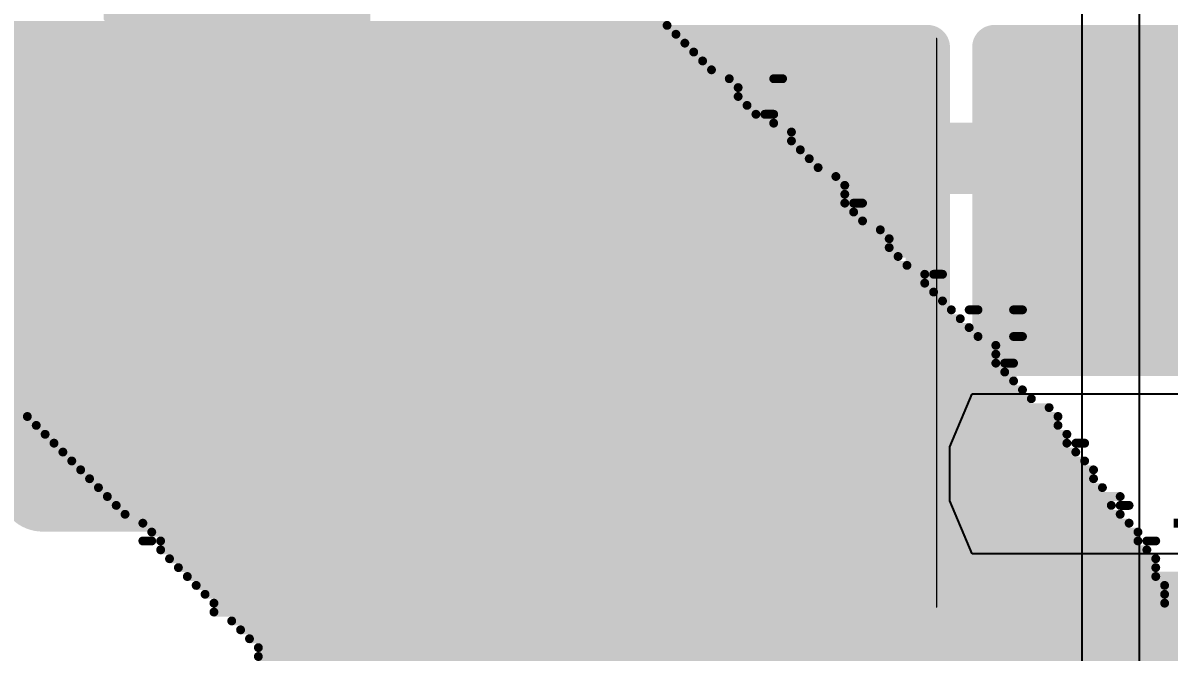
# Model space of a CAD drawing. Header units: inches. Extents: x -5 to 247, y -53 to 67.
# Drawn here: x 32.103 to 35.38, y -15.94 to -14.142 of the extents above; entities that cross this region are included whole.
import ezdxf

# ---------------------------------------------------------------- set-up
doc = ezdxf.new("R2010")
doc.units = ezdxf.units.IN
for name, color, linetype in [('Board Outline', 216, 'Continuous'), ('Bottom Layer', 5, 'Continuous'), ('Bottom Overlay', 54, 'Continuous'), ('Top Layer', 1, 'Continuous'), ('Top Overlay', 2, 'Continuous'), ('Top Paste', 8, 'Continuous'), ('Top Solder', 216, 'Continuous')]:
    doc.layers.add(name, color=color, linetype=linetype)
doc.styles.add('Arial', font='', dxfattribs={"height": 0.2})
doc.styles.get('Arial').set_extended_font_data('Arial')

# ---------------------------------------------------------------- blocks, each defined once
blk = doc.blocks.new('R___0603_22')
at = {"layer": 'Top Layer'}
for points in [[(-0.381, 0.4445), (-0.381, -0.4445), (-1.143, -0.4445), (-1.143, 0.4445)], [(1.143, 0.4445), (1.143, -0.4445), (0.381, -0.4445), (0.381, 0.4445)]]:
    blk.add_hatch(color=1, dxfattribs=at).paths.add_polyline_path(points)
at = {"layer": 'Top Paste'}
for points in [[(-0.381, 0.4445), (-0.381, -0.4445), (-1.143, -0.4445), (-1.143, 0.4445)], [(1.143, 0.4445), (1.143, -0.4445), (0.381, -0.4445), (0.381, 0.4445)]]:
    blk.add_hatch(color=8, dxfattribs=at).paths.add_polyline_path(points)
at = {"layer": 'Top Solder'}
for points in [[(-0.2794, 0.5461), (-0.2794, -0.5461), (-1.2446, -0.5461), (-1.2446, 0.5461)], [(1.2446, 0.5461), (1.2446, -0.5461), (0.2794, -0.5461), (0.2794, 0.5461)]]:
    blk.add_hatch(color=216, dxfattribs=at).paths.add_polyline_path(points)
at = {"layer": 'Top Overlay'}
for points in [[(1.2192, 0.5334, 0.127, 0.127, 0), (-1.2192, 0.5334, 0.127, 0.127, 0)], [(-1.2192, -0.5334, 0.127, 0.127, 0), (-1.2192, 0.5334, 0.127, 0.127, 0)], [(1.2192, -0.5334, 0.127, 0.127, 0), (1.2192, 0.5334, 0.127, 0.127, 0)], [(1.2192, -0.5334, 0.127, 0.127, 0), (-1.2192, -0.5334, 0.127, 0.127, 0)]]:
    blk.add_lwpolyline(points, format="xyseb", dxfattribs=at)
for points in [[(-1.25095, 0.5334, 0.0635, 0.0635, 1), (-1.18745, 0.5334, 0.0635, 0.0635, 1)], [(-1.25095, 0.5334, 0.0635, 0.0635, 1), (-1.18745, 0.5334, 0.0635, 0.0635, 1)], [(1.18745, 0.5334, 0.0635, 0.0635, 1), (1.25095, 0.5334, 0.0635, 0.0635, 1)], [(1.18745, 0.5334, 0.0635, 0.0635, 1), (1.25095, 0.5334, 0.0635, 0.0635, 1)], [(-1.25095, -0.5334, 0.0635, 0.0635, 1), (-1.18745, -0.5334, 0.0635, 0.0635, 1)], [(-1.25095, -0.5334, 0.0635, 0.0635, 1), (-1.18745, -0.5334, 0.0635, 0.0635, 1)], [(1.18745, -0.5334, 0.0635, 0.0635, 1), (1.25095, -0.5334, 0.0635, 0.0635, 1)], [(1.18745, -0.5334, 0.0635, 0.0635, 1), (1.25095, -0.5334, 0.0635, 0.0635, 1)]]:
    blk.add_lwpolyline(points, format="xyseb", close=True, dxfattribs=at)
blk = doc.blocks.new('R___0402_27')
at = {"layer": 'Top Layer'}
for points in [[(-0.6985, -0.3175), (-0.6985, 0.3175), (-0.2413, 0.3175), (-0.2413, -0.3175)], [(0.2413, -0.3175), (0.2413, 0.3175), (0.6985, 0.3175), (0.6985, -0.3175)]]:
    blk.add_hatch(color=1, dxfattribs=at).paths.add_polyline_path(points)
at = {"layer": 'Top Paste'}
for points in [[(-0.6985, -0.3175), (-0.6985, 0.3175), (-0.2413, 0.3175), (-0.2413, -0.3175)], [(0.2413, -0.3175), (0.2413, 0.3175), (0.6985, 0.3175), (0.6985, -0.3175)]]:
    blk.add_hatch(color=8, dxfattribs=at).paths.add_polyline_path(points)
at = {"layer": 'Top Solder'}
for points in [[(-0.7535, -0.3725), (-0.7535, 0.3725), (-0.1863, 0.3725), (-0.1863, -0.3725)], [(0.1863, -0.3725), (0.1863, 0.3725), (0.7535, 0.3725), (0.7535, -0.3725)]]:
    blk.add_hatch(color=216, dxfattribs=at).paths.add_polyline_path(points)
at = {"layer": 'Top Overlay'}
for points in [[(-0.7874, 0.4064, 0.127, 0.127, 0), (-0.7874, -0.4064, 0.127, 0.127, 0)], [(-0.7874, 0.4064, 0.127, 0.127, 0), (0.7874, 0.4064, 0.127, 0.127, 0)], [(0.7874, 0.4064, 0.127, 0.127, 0), (0.7874, -0.4064, 0.127, 0.127, 0)], [(-0.7874, -0.4064, 0.127, 0.127, 0), (0.7874, -0.4064, 0.127, 0.127, 0)], [(-0.8128, -0.4318, 0.00323, 0.00323, 0), (0.8128, -0.4318, 0.00323, 0.00323, 0)]]:
    blk.add_lwpolyline(points, format="xyseb", dxfattribs=at)
for points in [[(-0.8191, 0.4064, 0.0635, 0.0635, 1), (-0.7556, 0.4064, 0.0635, 0.0635, 1)], [(-0.8191, 0.4064, 0.0635, 0.0635, 1), (-0.7556, 0.4064, 0.0635, 0.0635, 1)], [(0.7556, 0.4064, 0.0635, 0.0635, 1), (0.8191, 0.4064, 0.0635, 0.0635, 1)], [(0.7556, 0.4064, 0.0635, 0.0635, 1), (0.8191, 0.4064, 0.0635, 0.0635, 1)], [(-0.8191, -0.4064, 0.0635, 0.0635, 1), (-0.7556, -0.4064, 0.0635, 0.0635, 1)], [(-0.8191, -0.4064, 0.0635, 0.0635, 1), (-0.7556, -0.4064, 0.0635, 0.0635, 1)], [(0.7556, -0.4064, 0.0635, 0.0635, 1), (0.8191, -0.4064, 0.0635, 0.0635, 1)], [(0.7556, -0.4064, 0.0635, 0.0635, 1), (0.8191, -0.4064, 0.0635, 0.0635, 1)], [(-0.8136, -0.4318, 0.00161, 0.00161, 1), (-0.812, -0.4318, 0.00161, 0.00161, 1)], [(0.812, -0.4318, 0.00161, 0.00161, 1), (0.8136, -0.4318, 0.00161, 0.00161, 1)]]:
    blk.add_lwpolyline(points, format="xyseb", close=True, dxfattribs=at)

msp = doc.modelspace()

# ---------------------------------------------------------------- linework, layer by layer
at = {"layer": 'Board Outline'}
msp.add_lwpolyline([(49.772, 6.3476, 0.254, 0.254, -0.6504), (32.1175, -53.0547, 0.254, 0.254, 0)], format="xyseb", dxfattribs=at)
at = {"layer": 'Bottom Layer'}
for p, q in [((35.2948, -18.3896), (35.2948, -7.747)), ((35.1299, -12.6519), (35.1299, -18.2246))]:
    msp.add_line(p, q, dxfattribs=at)
at = {"layer": 'Bottom Overlay'}
for points in [[(30.6935, -14.149, 0.0254, 0.0254, 0), (33.9447, -14.149, 0.0254, 0.0254, 0)], [(30.7443, -14.1744, 0.0254, 0.0254, 0), (33.9701, -14.1744, 0.0254, 0.0254, 0)], [(30.7697, -14.1998, 0.0254, 0.0254, 0), (33.9955, -14.1998, 0.0254, 0.0254, 0)], [(30.7951, -14.2252, 0.0254, 0.0254, 0), (34.0209, -14.2252, 0.0254, 0.0254, 0)], [(30.8459, -14.2506, 0.0254, 0.0254, 0), (34.0463, -14.2506, 0.0254, 0.0254, 0)], [(30.8967, -14.276, 0.0254, 0.0254, 0), (34.0717, -14.276, 0.0254, 0.0254, 0)], [(30.9221, -14.3014, 0.0254, 0.0254, 0), (34.1225, -14.3014, 0.0254, 0.0254, 0)], [(30.9729, -14.3268, 0.0254, 0.0254, 0), (34.1479, -14.3268, 0.0254, 0.0254, 0)], [(34.2495, -14.3014, 0.0254, 0.0254, 0), (34.2749, -14.3014, 0.0254, 0.0254, 0)], [(30.9983, -14.3522, 0.0254, 0.0254, 0), (34.1479, -14.3522, 0.0254, 0.0254, 0)], [(31.0491, -14.3776, 0.0254, 0.0254, 0), (34.1733, -14.3776, 0.0254, 0.0254, 0)], [(31.0745, -14.403, 0.0254, 0.0254, 0), (34.1987, -14.403, 0.0254, 0.0254, 0)], [(31.0999, -14.4284, 0.0254, 0.0254, 0), (34.2495, -14.4284, 0.0254, 0.0254, 0)], [(34.2241, -14.403, 0.0254, 0.0254, 0), (34.2495, -14.403, 0.0254, 0.0254, 0)], [(31.1253, -14.4538, 0.0254, 0.0254, 0), (34.3003, -14.4538, 0.0254, 0.0254, 0)], [(31.1761, -14.4792, 0.0254, 0.0254, 0), (34.3003, -14.4792, 0.0254, 0.0254, 0)], [(31.2015, -14.5046, 0.0254, 0.0254, 0), (34.3257, -14.5046, 0.0254, 0.0254, 0)], [(31.2269, -14.53, 0.0254, 0.0254, 0), (34.3511, -14.53, 0.0254, 0.0254, 0)], [(31.2777, -14.5554, 0.0254, 0.0254, 0), (34.3765, -14.5554, 0.0254, 0.0254, 0)], [(31.3031, -14.5808, 0.0254, 0.0254, 0), (34.4273, -14.5808, 0.0254, 0.0254, 0)], [(31.3285, -14.6062, 0.0254, 0.0254, 0), (34.4527, -14.6062, 0.0254, 0.0254, 0)], [(31.3539, -14.6316, 0.0254, 0.0254, 0), (34.4527, -14.6316, 0.0254, 0.0254, 0)], [(31.4047, -14.657, 0.0254, 0.0254, 0), (34.4527, -14.657, 0.0254, 0.0254, 0)], [(34.4781, -14.657, 0.0254, 0.0254, 0), (34.5035, -14.657, 0.0254, 0.0254, 0)], [(31.4301, -14.6824, 0.0254, 0.0254, 0), (34.4781, -14.6824, 0.0254, 0.0254, 0)], [(31.4555, -14.7078, 0.0254, 0.0254, 0), (34.5035, -14.7078, 0.0254, 0.0254, 0)], [(31.4809, -14.7332, 0.0254, 0.0254, 0), (34.5543, -14.7332, 0.0254, 0.0254, 0)], [(31.5317, -14.7586, 0.0254, 0.0254, 0), (34.5797, -14.7586, 0.0254, 0.0254, 0)], [(31.5317, -14.784, 0.0254, 0.0254, 0), (34.5797, -14.784, 0.0254, 0.0254, 0)], [(31.5825, -14.8094, 0.0254, 0.0254, 0), (34.6051, -14.8094, 0.0254, 0.0254, 0)], [(31.6333, -14.8348, 0.0254, 0.0254, 0), (34.6305, -14.8348, 0.0254, 0.0254, 0)], [(31.6587, -14.8602, 0.0254, 0.0254, 0), (34.6813, -14.8602, 0.0254, 0.0254, 0)], [(31.6841, -14.8856, 0.0254, 0.0254, 0), (34.6813, -14.8856, 0.0254, 0.0254, 0)], [(34.7067, -14.8602, 0.0254, 0.0254, 0), (34.7321, -14.8602, 0.0254, 0.0254, 0)], [(31.6841, -14.911, 0.0254, 0.0254, 0), (34.7067, -14.911, 0.0254, 0.0254, 0)], [(31.7349, -14.9364, 0.0254, 0.0254, 0), (34.7321, -14.9364, 0.0254, 0.0254, 0)], [(31.7857, -14.9618, 0.0254, 0.0254, 0), (34.7575, -14.9618, 0.0254, 0.0254, 0)], [(34.8083, -14.9618, 0.0254, 0.0254, 0), (34.8337, -14.9618, 0.0254, 0.0254, 0)], [(34.9353, -14.9618, 0.0254, 0.0254, 0), (34.9607, -14.9618, 0.0254, 0.0254, 0)], [(31.8111, -14.9872, 0.0254, 0.0254, 0), (34.7829, -14.9872, 0.0254, 0.0254, 0)], [(31.8365, -15.0126, 0.0254, 0.0254, 0), (34.8083, -15.0126, 0.0254, 0.0254, 0)], [(31.8619, -15.038, 0.0254, 0.0254, 0), (34.8337, -15.038, 0.0254, 0.0254, 0)], [(34.9353, -15.038, 0.0254, 0.0254, 0), (34.9607, -15.038, 0.0254, 0.0254, 0)], [(31.8873, -15.0634, 0.0254, 0.0254, 0), (34.8845, -15.0634, 0.0254, 0.0254, 0)], [(31.9127, -15.0888, 0.0254, 0.0254, 0), (34.8845, -15.0888, 0.0254, 0.0254, 0)], [(31.9381, -15.1142, 0.0254, 0.0254, 0), (34.8845, -15.1142, 0.0254, 0.0254, 0)], [(34.9099, -15.1142, 0.0254, 0.0254, 0), (34.9353, -15.1142, 0.0254, 0.0254, 0)], [(31.9635, -15.1396, 0.0254, 0.0254, 0), (34.9099, -15.1396, 0.0254, 0.0254, 0)], [(32.0143, -15.165, 0.0254, 0.0254, 0), (34.9353, -15.165, 0.0254, 0.0254, 0)], [(32.0397, -15.1904, 0.0254, 0.0254, 0), (34.9607, -15.1904, 0.0254, 0.0254, 0)], [(32.0651, -15.2158, 0.0254, 0.0254, 0), (34.9861, -15.2158, 0.0254, 0.0254, 0)], [(32.0905, -15.2412, 0.0254, 0.0254, 0), (35.0369, -15.2412, 0.0254, 0.0254, 0)], [(32.1159, -15.2666, 0.0254, 0.0254, 0), (35.0623, -15.2666, 0.0254, 0.0254, 0)], [(32.1413, -15.292, 0.0254, 0.0254, 0), (35.0623, -15.292, 0.0254, 0.0254, 0)], [(32.1667, -15.3174, 0.0254, 0.0254, 0), (35.0877, -15.3174, 0.0254, 0.0254, 0)], [(32.1921, -15.3428, 0.0254, 0.0254, 0), (35.0877, -15.3428, 0.0254, 0.0254, 0)], [(35.1131, -15.3428, 0.0254, 0.0254, 0), (35.1385, -15.3428, 0.0254, 0.0254, 0)], [(32.2175, -15.3682, 0.0254, 0.0254, 0), (35.1131, -15.3682, 0.0254, 0.0254, 0)], [(32.2429, -15.3936, 0.0254, 0.0254, 0), (35.1385, -15.3936, 0.0254, 0.0254, 0)], [(32.2683, -15.419, 0.0254, 0.0254, 0), (35.1639, -15.419, 0.0254, 0.0254, 0)], [(32.2937, -15.4444, 0.0254, 0.0254, 0), (35.1639, -15.4444, 0.0254, 0.0254, 0)], [(32.3191, -15.4698, 0.0254, 0.0254, 0), (35.1893, -15.4698, 0.0254, 0.0254, 0)], [(32.3445, -15.4952, 0.0254, 0.0254, 0), (35.2401, -15.4952, 0.0254, 0.0254, 0)], [(32.3699, -15.5206, 0.0254, 0.0254, 0), (35.2147, -15.5206, 0.0254, 0.0254, 0)], [(35.2401, -15.5206, 0.0254, 0.0254, 0), (35.2655, -15.5206, 0.0254, 0.0254, 0)], [(32.3953, -15.546, 0.0254, 0.0254, 0), (35.2401, -15.546, 0.0254, 0.0254, 0)], [(32.4461, -15.5714, 0.0254, 0.0254, 0), (35.2655, -15.5714, 0.0254, 0.0254, 0)], [(35.3925, -15.5714, 0.0254, 0.0254, 0), (35.4179, -15.5714, 0.0254, 0.0254, 0)], [(32.4715, -15.5968, 0.0254, 0.0254, 0), (35.2909, -15.5968, 0.0254, 0.0254, 0)], [(32.4461, -15.6222, 0.0254, 0.0254, 0), (32.4715, -15.6222, 0.0254, 0.0254, 0)], [(32.4969, -15.6222, 0.0254, 0.0254, 0), (35.2909, -15.6222, 0.0254, 0.0254, 0)], [(35.3163, -15.6222, 0.0254, 0.0254, 0), (35.3417, -15.6222, 0.0254, 0.0254, 0)], [(32.4969, -15.6476, 0.0254, 0.0254, 0), (35.3163, -15.6476, 0.0254, 0.0254, 0)], [(32.5223, -15.673, 0.0254, 0.0254, 0), (35.3417, -15.673, 0.0254, 0.0254, 0)], [(32.5477, -15.6984, 0.0254, 0.0254, 0), (35.3417, -15.6984, 0.0254, 0.0254, 0)], [(32.5731, -15.7238, 0.0254, 0.0254, 0), (35.3417, -15.7238, 0.0254, 0.0254, 0)], [(32.5985, -15.7492, 0.0254, 0.0254, 0), (35.3671, -15.7492, 0.0254, 0.0254, 0)], [(32.6239, -15.7746, 0.0254, 0.0254, 0), (35.3671, -15.7746, 0.0254, 0.0254, 0)], [(32.6493, -15.8, 0.0254, 0.0254, 0), (35.3671, -15.8, 0.0254, 0.0254, 0)], [(35.3925, -15.8, 0.0254, 0.0254, 0), (38.0341, -15.8, 0.0254, 0.0254, 0)], [(32.6493, -15.8254, 0.0254, 0.0254, 0), (38.0341, -15.8254, 0.0254, 0.0254, 0)], [(32.7001, -15.8508, 0.0254, 0.0254, 0), (38.0341, -15.8508, 0.0254, 0.0254, 0)], [(32.7255, -15.8762, 0.0254, 0.0254, 0), (38.0595, -15.8762, 0.0254, 0.0254, 0)], [(32.7509, -15.9016, 0.0254, 0.0254, 0), (38.0595, -15.9016, 0.0254, 0.0254, 0)], [(32.7763, -15.927, 0.0254, 0.0254, 0), (38.0595, -15.927, 0.0254, 0.0254, 0)], [(32.7763, -15.9524, 0.0254, 0.0254, 0), (38.0595, -15.9524, 0.0254, 0.0254, 0)]]:
    msp.add_lwpolyline(points, format="xyseb", dxfattribs=at)
for points in [[(33.9383, -14.149, 0.0127, 0.0127, 1), (33.951, -14.149, 0.0127, 0.0127, 1)], [(33.9637, -14.1744, 0.0127, 0.0127, 1), (33.9764, -14.1744, 0.0127, 0.0127, 1)], [(33.9891, -14.1998, 0.0127, 0.0127, 1), (34.0018, -14.1998, 0.0127, 0.0127, 1)], [(34.0145, -14.2252, 0.0127, 0.0127, 1), (34.0272, -14.2252, 0.0127, 0.0127, 1)], [(34.0399, -14.2506, 0.0127, 0.0127, 1), (34.0526, -14.2506, 0.0127, 0.0127, 1)], [(34.0653, -14.276, 0.0127, 0.0127, 1), (34.078, -14.276, 0.0127, 0.0127, 1)], [(34.1161, -14.3014, 0.0127, 0.0127, 1), (34.1288, -14.3014, 0.0127, 0.0127, 1)], [(34.1415, -14.3268, 0.0127, 0.0127, 1), (34.1542, -14.3268, 0.0127, 0.0127, 1)], [(34.2431, -14.3014, 0.0127, 0.0127, 1), (34.2558, -14.3014, 0.0127, 0.0127, 1)], [(34.2685, -14.3014, 0.0127, 0.0127, 1), (34.2812, -14.3014, 0.0127, 0.0127, 1)], [(34.1415, -14.3522, 0.0127, 0.0127, 1), (34.1542, -14.3522, 0.0127, 0.0127, 1)], [(34.1669, -14.3776, 0.0127, 0.0127, 1), (34.1796, -14.3776, 0.0127, 0.0127, 1)], [(34.1923, -14.403, 0.0127, 0.0127, 1), (34.205, -14.403, 0.0127, 0.0127, 1)], [(34.2177, -14.403, 0.0127, 0.0127, 1), (34.2304, -14.403, 0.0127, 0.0127, 1)], [(34.2431, -14.403, 0.0127, 0.0127, 1), (34.2558, -14.403, 0.0127, 0.0127, 1)], [(34.2431, -14.4284, 0.0127, 0.0127, 1), (34.2558, -14.4284, 0.0127, 0.0127, 1)], [(34.2939, -14.4538, 0.0127, 0.0127, 1), (34.3066, -14.4538, 0.0127, 0.0127, 1)], [(34.2939, -14.4792, 0.0127, 0.0127, 1), (34.3066, -14.4792, 0.0127, 0.0127, 1)], [(34.3193, -14.5046, 0.0127, 0.0127, 1), (34.332, -14.5046, 0.0127, 0.0127, 1)], [(34.3447, -14.53, 0.0127, 0.0127, 1), (34.3574, -14.53, 0.0127, 0.0127, 1)], [(34.3701, -14.5554, 0.0127, 0.0127, 1), (34.3828, -14.5554, 0.0127, 0.0127, 1)], [(34.4209, -14.5808, 0.0127, 0.0127, 1), (34.4336, -14.5808, 0.0127, 0.0127, 1)], [(34.4463, -14.6062, 0.0127, 0.0127, 1), (34.459, -14.6062, 0.0127, 0.0127, 1)], [(34.4463, -14.6316, 0.0127, 0.0127, 1), (34.459, -14.6316, 0.0127, 0.0127, 1)], [(34.4463, -14.657, 0.0127, 0.0127, 1), (34.459, -14.657, 0.0127, 0.0127, 1)], [(34.4717, -14.657, 0.0127, 0.0127, 1), (34.4844, -14.657, 0.0127, 0.0127, 1)], [(34.4971, -14.657, 0.0127, 0.0127, 1), (34.5098, -14.657, 0.0127, 0.0127, 1)], [(34.4717, -14.6824, 0.0127, 0.0127, 1), (34.4844, -14.6824, 0.0127, 0.0127, 1)], [(34.4971, -14.7078, 0.0127, 0.0127, 1), (34.5098, -14.7078, 0.0127, 0.0127, 1)], [(34.5479, -14.7332, 0.0127, 0.0127, 1), (34.5606, -14.7332, 0.0127, 0.0127, 1)], [(34.5733, -14.7586, 0.0127, 0.0127, 1), (34.586, -14.7586, 0.0127, 0.0127, 1)], [(34.5733, -14.784, 0.0127, 0.0127, 1), (34.586, -14.784, 0.0127, 0.0127, 1)], [(34.5987, -14.8094, 0.0127, 0.0127, 1), (34.6114, -14.8094, 0.0127, 0.0127, 1)], [(34.6241, -14.8348, 0.0127, 0.0127, 1), (34.6368, -14.8348, 0.0127, 0.0127, 1)], [(34.6749, -14.8602, 0.0127, 0.0127, 1), (34.6876, -14.8602, 0.0127, 0.0127, 1)], [(34.6749, -14.8856, 0.0127, 0.0127, 1), (34.6876, -14.8856, 0.0127, 0.0127, 1)], [(34.7003, -14.8602, 0.0127, 0.0127, 1), (34.713, -14.8602, 0.0127, 0.0127, 1)], [(34.7257, -14.8602, 0.0127, 0.0127, 1), (34.7384, -14.8602, 0.0127, 0.0127, 1)], [(34.7003, -14.911, 0.0127, 0.0127, 1), (34.713, -14.911, 0.0127, 0.0127, 1)], [(34.7257, -14.9364, 0.0127, 0.0127, 1), (34.7384, -14.9364, 0.0127, 0.0127, 1)], [(34.7511, -14.9618, 0.0127, 0.0127, 1), (34.7638, -14.9618, 0.0127, 0.0127, 1)], [(34.8019, -14.9618, 0.0127, 0.0127, 1), (34.8146, -14.9618, 0.0127, 0.0127, 1)], [(34.8273, -14.9618, 0.0127, 0.0127, 1), (34.84, -14.9618, 0.0127, 0.0127, 1)], [(34.9289, -14.9618, 0.0127, 0.0127, 1), (34.9416, -14.9618, 0.0127, 0.0127, 1)], [(34.9543, -14.9618, 0.0127, 0.0127, 1), (34.967, -14.9618, 0.0127, 0.0127, 1)], [(34.7765, -14.9872, 0.0127, 0.0127, 1), (34.7892, -14.9872, 0.0127, 0.0127, 1)], [(34.8019, -15.0126, 0.0127, 0.0127, 1), (34.8146, -15.0126, 0.0127, 0.0127, 1)], [(34.8273, -15.038, 0.0127, 0.0127, 1), (34.84, -15.038, 0.0127, 0.0127, 1)], [(34.9289, -15.038, 0.0127, 0.0127, 1), (34.9416, -15.038, 0.0127, 0.0127, 1)], [(34.9543, -15.038, 0.0127, 0.0127, 1), (34.967, -15.038, 0.0127, 0.0127, 1)], [(34.8781, -15.0634, 0.0127, 0.0127, 1), (34.8908, -15.0634, 0.0127, 0.0127, 1)], [(34.8781, -15.0888, 0.0127, 0.0127, 1), (34.8908, -15.0888, 0.0127, 0.0127, 1)], [(34.8781, -15.1142, 0.0127, 0.0127, 1), (34.8908, -15.1142, 0.0127, 0.0127, 1)], [(34.9035, -15.1142, 0.0127, 0.0127, 1), (34.9162, -15.1142, 0.0127, 0.0127, 1)], [(34.9289, -15.1142, 0.0127, 0.0127, 1), (34.9416, -15.1142, 0.0127, 0.0127, 1)], [(34.9035, -15.1396, 0.0127, 0.0127, 1), (34.9162, -15.1396, 0.0127, 0.0127, 1)], [(34.9289, -15.165, 0.0127, 0.0127, 1), (34.9416, -15.165, 0.0127, 0.0127, 1)], [(34.9543, -15.1904, 0.0127, 0.0127, 1), (34.967, -15.1904, 0.0127, 0.0127, 1)], [(34.9797, -15.2158, 0.0127, 0.0127, 1), (34.9924, -15.2158, 0.0127, 0.0127, 1)], [(35.0305, -15.2412, 0.0127, 0.0127, 1), (35.0432, -15.2412, 0.0127, 0.0127, 1)], [(32.1095, -15.2666, 0.0127, 0.0127, 1), (32.1222, -15.2666, 0.0127, 0.0127, 1)], [(35.0559, -15.2666, 0.0127, 0.0127, 1), (35.0686, -15.2666, 0.0127, 0.0127, 1)], [(32.1349, -15.292, 0.0127, 0.0127, 1), (32.1476, -15.292, 0.0127, 0.0127, 1)], [(35.0559, -15.292, 0.0127, 0.0127, 1), (35.0686, -15.292, 0.0127, 0.0127, 1)], [(32.1603, -15.3174, 0.0127, 0.0127, 1), (32.173, -15.3174, 0.0127, 0.0127, 1)], [(32.1857, -15.3428, 0.0127, 0.0127, 1), (32.1984, -15.3428, 0.0127, 0.0127, 1)], [(35.0813, -15.3174, 0.0127, 0.0127, 1), (35.094, -15.3174, 0.0127, 0.0127, 1)], [(35.0813, -15.3428, 0.0127, 0.0127, 1), (35.094, -15.3428, 0.0127, 0.0127, 1)], [(35.1067, -15.3428, 0.0127, 0.0127, 1), (35.1194, -15.3428, 0.0127, 0.0127, 1)], [(35.1321, -15.3428, 0.0127, 0.0127, 1), (35.1448, -15.3428, 0.0127, 0.0127, 1)], [(32.2111, -15.3682, 0.0127, 0.0127, 1), (32.2238, -15.3682, 0.0127, 0.0127, 1)], [(35.1067, -15.3682, 0.0127, 0.0127, 1), (35.1194, -15.3682, 0.0127, 0.0127, 1)], [(32.2365, -15.3936, 0.0127, 0.0127, 1), (32.2492, -15.3936, 0.0127, 0.0127, 1)], [(35.1321, -15.3936, 0.0127, 0.0127, 1), (35.1448, -15.3936, 0.0127, 0.0127, 1)], [(32.2619, -15.419, 0.0127, 0.0127, 1), (32.2746, -15.419, 0.0127, 0.0127, 1)], [(32.2873, -15.4444, 0.0127, 0.0127, 1), (32.3, -15.4444, 0.0127, 0.0127, 1)], [(35.1575, -15.419, 0.0127, 0.0127, 1), (35.1702, -15.419, 0.0127, 0.0127, 1)], [(35.1575, -15.4444, 0.0127, 0.0127, 1), (35.1702, -15.4444, 0.0127, 0.0127, 1)], [(32.3127, -15.4698, 0.0127, 0.0127, 1), (32.3254, -15.4698, 0.0127, 0.0127, 1)], [(35.1829, -15.4698, 0.0127, 0.0127, 1), (35.1956, -15.4698, 0.0127, 0.0127, 1)], [(32.3381, -15.4952, 0.0127, 0.0127, 1), (32.3508, -15.4952, 0.0127, 0.0127, 1)], [(35.2337, -15.4952, 0.0127, 0.0127, 1), (35.2464, -15.4952, 0.0127, 0.0127, 1)], [(32.3635, -15.5206, 0.0127, 0.0127, 1), (32.3762, -15.5206, 0.0127, 0.0127, 1)], [(35.2083, -15.5206, 0.0127, 0.0127, 1), (35.221, -15.5206, 0.0127, 0.0127, 1)], [(35.2337, -15.5206, 0.0127, 0.0127, 1), (35.2464, -15.5206, 0.0127, 0.0127, 1)], [(35.2591, -15.5206, 0.0127, 0.0127, 1), (35.2718, -15.5206, 0.0127, 0.0127, 1)], [(32.3889, -15.546, 0.0127, 0.0127, 1), (32.4016, -15.546, 0.0127, 0.0127, 1)], [(32.4397, -15.5714, 0.0127, 0.0127, 1), (32.4524, -15.5714, 0.0127, 0.0127, 1)], [(35.2337, -15.546, 0.0127, 0.0127, 1), (35.2464, -15.546, 0.0127, 0.0127, 1)], [(35.2591, -15.5714, 0.0127, 0.0127, 1), (35.2718, -15.5714, 0.0127, 0.0127, 1)], [(32.4651, -15.5968, 0.0127, 0.0127, 1), (32.4778, -15.5968, 0.0127, 0.0127, 1)], [(35.2845, -15.5968, 0.0127, 0.0127, 1), (35.2972, -15.5968, 0.0127, 0.0127, 1)], [(32.4397, -15.6222, 0.0127, 0.0127, 1), (32.4524, -15.6222, 0.0127, 0.0127, 1)], [(32.4651, -15.6222, 0.0127, 0.0127, 1), (32.4778, -15.6222, 0.0127, 0.0127, 1)], [(32.4905, -15.6222, 0.0127, 0.0127, 1), (32.5032, -15.6222, 0.0127, 0.0127, 1)], [(35.2845, -15.6222, 0.0127, 0.0127, 1), (35.2972, -15.6222, 0.0127, 0.0127, 1)], [(35.3099, -15.6222, 0.0127, 0.0127, 1), (35.3226, -15.6222, 0.0127, 0.0127, 1)], [(35.3353, -15.6222, 0.0127, 0.0127, 1), (35.348, -15.6222, 0.0127, 0.0127, 1)], [(32.4905, -15.6476, 0.0127, 0.0127, 1), (32.5032, -15.6476, 0.0127, 0.0127, 1)], [(32.5159, -15.673, 0.0127, 0.0127, 1), (32.5286, -15.673, 0.0127, 0.0127, 1)], [(35.3099, -15.6476, 0.0127, 0.0127, 1), (35.3226, -15.6476, 0.0127, 0.0127, 1)], [(35.3353, -15.673, 0.0127, 0.0127, 1), (35.348, -15.673, 0.0127, 0.0127, 1)], [(32.5413, -15.6984, 0.0127, 0.0127, 1), (32.554, -15.6984, 0.0127, 0.0127, 1)], [(35.3353, -15.6984, 0.0127, 0.0127, 1), (35.348, -15.6984, 0.0127, 0.0127, 1)], [(32.5667, -15.7238, 0.0127, 0.0127, 1), (32.5794, -15.7238, 0.0127, 0.0127, 1)], [(35.3353, -15.7238, 0.0127, 0.0127, 1), (35.348, -15.7238, 0.0127, 0.0127, 1)], [(32.5921, -15.7492, 0.0127, 0.0127, 1), (32.6048, -15.7492, 0.0127, 0.0127, 1)], [(35.3607, -15.7492, 0.0127, 0.0127, 1), (35.3734, -15.7492, 0.0127, 0.0127, 1)], [(32.6175, -15.7746, 0.0127, 0.0127, 1), (32.6302, -15.7746, 0.0127, 0.0127, 1)], [(32.6429, -15.8, 0.0127, 0.0127, 1), (32.6556, -15.8, 0.0127, 0.0127, 1)], [(35.3607, -15.7746, 0.0127, 0.0127, 1), (35.3734, -15.7746, 0.0127, 0.0127, 1)], [(35.3607, -15.8, 0.0127, 0.0127, 1), (35.3734, -15.8, 0.0127, 0.0127, 1)], [(32.6429, -15.8254, 0.0127, 0.0127, 1), (32.6556, -15.8254, 0.0127, 0.0127, 1)], [(32.6937, -15.8508, 0.0127, 0.0127, 1), (32.7064, -15.8508, 0.0127, 0.0127, 1)], [(32.7191, -15.8762, 0.0127, 0.0127, 1), (32.7318, -15.8762, 0.0127, 0.0127, 1)], [(32.7445, -15.9016, 0.0127, 0.0127, 1), (32.7572, -15.9016, 0.0127, 0.0127, 1)], [(32.7699, -15.927, 0.0127, 0.0127, 1), (32.7826, -15.927, 0.0127, 0.0127, 1)], [(32.7699, -15.9524, 0.0127, 0.0127, 1), (32.7826, -15.9524, 0.0127, 0.0127, 1)]]:
    msp.add_lwpolyline(points, format="xyseb", close=True, dxfattribs=at)
at = {"layer": 'Top Layer'}
for p, q in [((34.7533, -15.3534), (34.8169, -15.2019)), ((34.8169, -15.2019), (34.8838, -15.2019)), ((34.8838, -15.2019), (36.0107, -15.2019)), ((34.7533, -15.5076), (34.7533, -15.3534)), ((34.8169, -15.6591), (34.7533, -15.5076)), ((36.0107, -15.6591), (34.8169, -15.6591))]:
    msp.add_line(p, q, dxfattribs=at)
for points in [[(34.2834, -14.5288, 0.2032, 0.2032, 0), (36.5442, -14.5288, 0.2032, 0.2032, 0)], [(31.3738, -14.6824, 0.254, 0.254, 0), (32.16, -15.4686, 0.254, 0.254, 0)], [(32.16, -15.4686, 0.254, 0.254, 0), (34.2834, -15.4686, 0.254, 0.254, 0)]]:
    msp.add_lwpolyline(points, format="xyseb", dxfattribs=at)
for points in [[(34.2326, -14.5288, 0.1016, 0.1016, 1), (34.3342, -14.5288, 0.1016, 0.1016, 1)], [(32.0965, -15.4686, 0.127, 0.127, 1), (32.2235, -15.4686, 0.127, 0.127, 1)], [(32.0965, -15.4686, 0.127, 0.127, 1), (32.2235, -15.4686, 0.127, 0.127, 1)], [(34.2199, -15.4686, 0.127, 0.127, 1), (34.3469, -15.4686, 0.127, 0.127, 1)]]:
    msp.add_lwpolyline(points, format="xyseb", close=True, dxfattribs=at)

# ---------------------------------------------------------------- block references
for name, p, rotation in [('R___0402_27', (34.2834, -14.9987), 90), ('R___0603_22', (35.4138, -15.4305), 270)]:
    msp.add_blockref(name, p, dxfattribs=dict(rotation=rotation))

# ---------------------------------------------------------------- texts
at = {"layer": 'Top Overlay', "style": 'Arial'}
msp.add_text('C102', height=0.762, rotation=90, dxfattribs=at).set_placement((33.0961, -15.1761))

doc.saveas('drawing.dxf')
